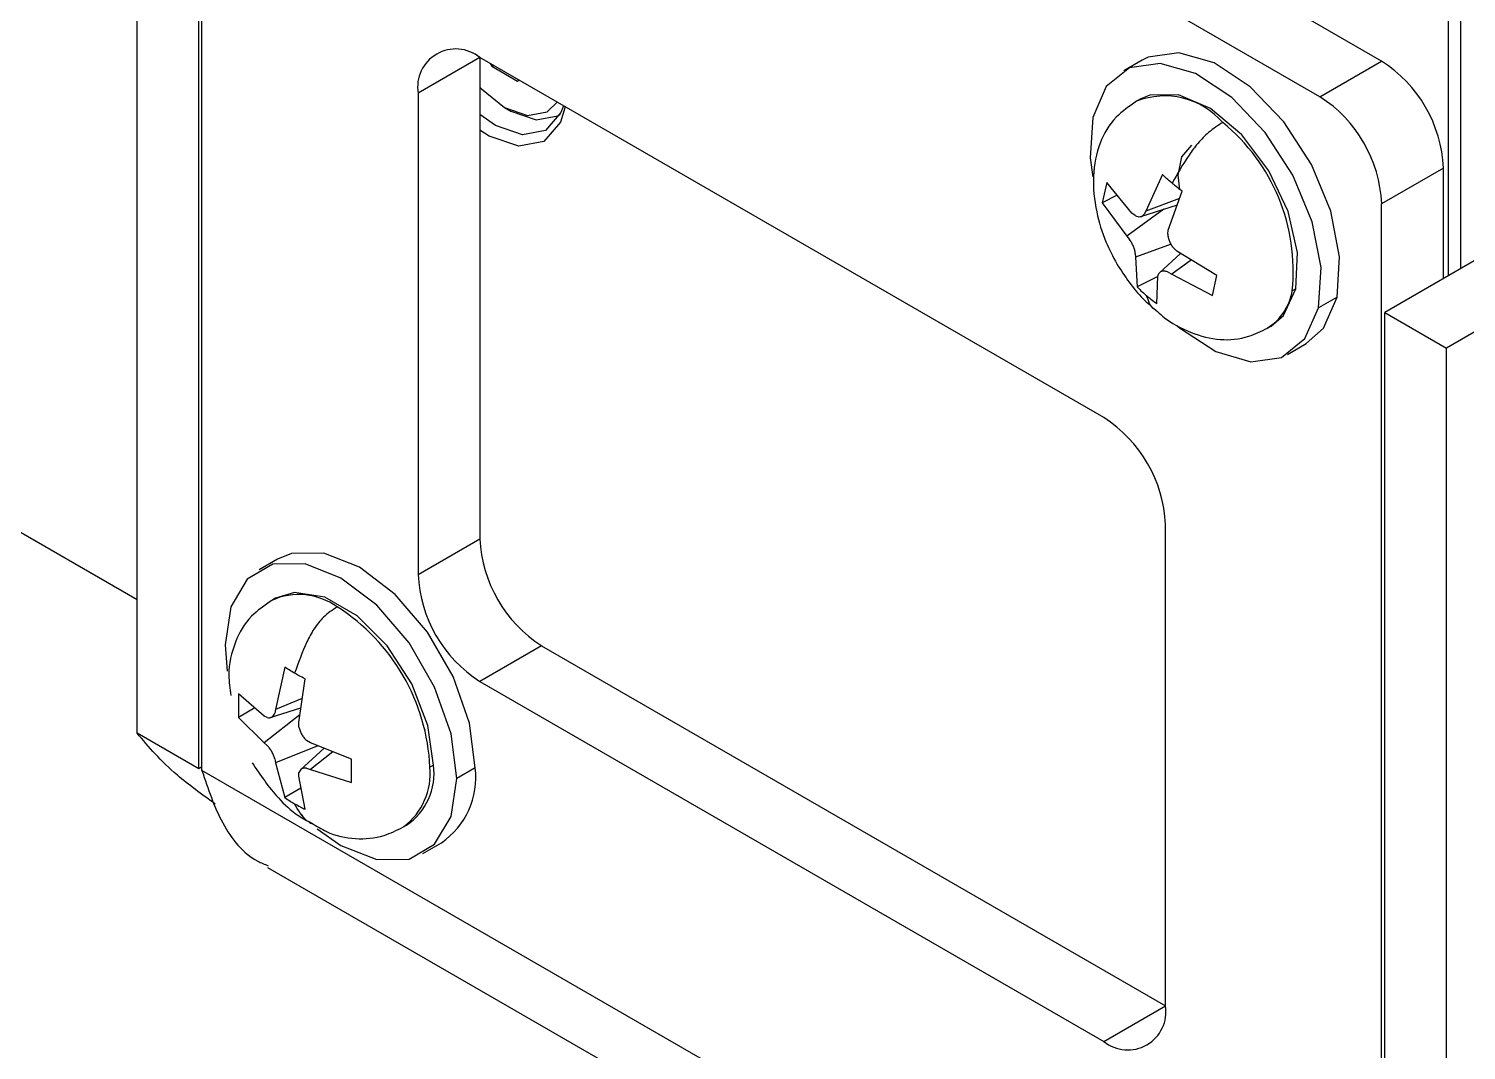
# Model space of a CAD drawing. Header units: millimetres. Extents: x 1258 to 2922, y -135 to 1239.
# Drawn here: x 1356.45 to 1372.9, y 1097.15 to 1108.85 of the extents above; entities that cross this region are included whole.
import ezdxf

# ---------------------------------------------------------------- set-up
doc = ezdxf.new("R2010")
doc.units = ezdxf.units.MM
doc.header["$LTSCALE"] = 6

msp = doc.modelspace()

# ---------------------------------------------------------------- linework, layer by layer
at = {"color": 7, "linetype": 'Continuous', "lineweight": 25}
for p, q in [((1372.694, 1117.125), (1372.694, 1106.02)), ((1372.836, 1117.125), (1372.836, 1106.102)), ((1358.428, 1100.354), (1358.428, 1114.644)), ((1357.686, 1100.783), (1357.686, 1113.848)), ((1358.393, 1100.375), (1358.393, 1113.439)), ((1371.934, 1108.48), (1369.171, 1110.075)), ((1371.227, 1108.072), (1368.463, 1109.668)), ((1361.61, 1108.52), (1360.903, 1108.112)), ((1368.752, 1104.397), (1361.61, 1108.52)), ((1361.61, 1108.52), (1361.61, 1103.008)), ((1361.729, 1108.452), (1361.747, 1108.421)), ((1361.747, 1108.421), (1361.765, 1108.431)), ((1361.747, 1108.421), (1362.04, 1108.252)), ((1369.194, 1108.491), (1368.981, 1108.369)), ((1371.227, 1108.072), (1371.934, 1108.48)), ((1362.04, 1108.252), (1362.057, 1108.262)), ((1360.903, 1108.112), (1360.903, 1102.6)), ((1361.893, 1107.948), (1361.964, 1107.907)), ((1369.169, 1108.044), (1369.127, 1108.02)), ((1362.501, 1107.854), (1362.529, 1107.87)), ((1375.738, 1107.777), (1371.969, 1105.602)), ((1372.641, 1107.255), (1371.934, 1106.847)), ((1372.641, 1105.99), (1372.641, 1107.255)), ((1376.445, 1107.369), (1372.677, 1105.194)), ((1368.788, 1107.088), (1368.736, 1106.857)), ((1369.075, 1106.739), (1368.788, 1107.088)), ((1369.424, 1107.18), (1369.234, 1106.762)), ((1368.908, 1106.943), (1368.736, 1106.857)), ((1369.491, 1106.545), (1369.651, 1106.989)), ((1368.736, 1106.857), (1369.015, 1106.476)), ((1369.177, 1106.7), (1369.595, 1106.834)), ((1369.234, 1106.762), (1369.216, 1106.727)), ((1371.934, 1092.558), (1371.934, 1106.847)), ((1369.111, 1106.711), (1369.075, 1106.739)), ((1369.015, 1106.476), (1369.049, 1106.436)), ((1369.486, 1106.499), (1369.491, 1106.545)), ((1369.114, 1106.276), (1369.115, 1106.234)), ((1369.633, 1106.278), (1369.39, 1106.056)), ((1369.591, 1106.303), (1369.552, 1106.34)), ((1370.049, 1106.025), (1369.591, 1106.303)), ((1369.115, 1106.234), (1369.134, 1105.893)), ((1369.372, 1106.012), (1369.134, 1105.893)), ((1369.36, 1105.701), (1369.372, 1106.017)), ((1369.372, 1106.017), (1369.384, 1106.049)), ((1369.489, 1106.064), (1369.532, 1106.04)), ((1369.532, 1106.04), (1369.996, 1105.794)), ((1369.996, 1105.794), (1370.049, 1106.025)), ((1370.952, 1105.873), (1370.911, 1105.849)), ((1371.423, 1105.778), (1371.211, 1105.655)), ((1370.627, 1105.422), (1370.669, 1105.446)), ((1371.969, 1105.602), (1372.677, 1105.194)), ((1371.969, 1092.537), (1371.969, 1105.602)), ((1370.856, 1105.121), (1371.068, 1105.244)), ((1372.677, 1092.129), (1372.677, 1105.194)), ((1354.062, 1104.406), (1357.686, 1102.313)), ((1369.459, 1097.661), (1369.459, 1103.172)), ((1360.903, 1102.6), (1361.61, 1103.008)), ((1359.294, 1102.774), (1359.082, 1102.652)), ((1359.269, 1102.327), (1359.228, 1102.303)), ((1358.694, 1101.794), (1358.717, 1101.491)), ((1362.317, 1101.784), (1361.61, 1101.375)), ((1362.317, 1101.784), (1369.459, 1097.661)), ((1359.376, 1101.538), (1359.272, 1101.055)), ((1359.536, 1100.903), (1359.609, 1101.404)), ((1361.61, 1101.375), (1368.752, 1097.252)), ((1359.139, 1100.978), (1358.846, 1101.232)), ((1358.846, 1101.232), (1358.846, 1100.963)), ((1359.032, 1101.071), (1358.846, 1100.963)), ((1359.211, 1100.96), (1359.561, 1101.072)), ((1359.272, 1101.055), (1359.262, 1101.012)), ((1358.846, 1100.963), (1359.139, 1100.673)), ((1359.174, 1100.961), (1359.139, 1100.978)), ((1359.539, 1100.852), (1359.536, 1100.903)), ((1358.393, 1100.375), (1357.686, 1100.783)), ((1359.139, 1100.673), (1359.174, 1100.642)), ((1359.669, 1100.672), (1359.627, 1100.7)), ((1360.139, 1100.485), (1359.669, 1100.672)), ((1359.828, 1100.609), (1359.556, 1100.362)), ((1371.934, 1092.558), (1358.428, 1100.354)), ((1359.262, 1100.49), (1359.272, 1100.443)), ((1359.272, 1100.443), (1359.376, 1100.045)), ((1359.627, 1100.381), (1359.669, 1100.367)), ((1359.669, 1100.367), (1360.139, 1100.217)), ((1360.139, 1100.217), (1360.139, 1100.485)), ((1361.08, 1100.416), (1361.038, 1100.392)), ((1361.557, 1100.385), (1361.345, 1100.263)), ((1359.536, 1100.29), (1359.539, 1100.33)), ((1359.609, 1099.91), (1359.536, 1100.29)), ((1359.562, 1100.152), (1359.376, 1100.045)), ((1359.551, 1099.866), (1359.583, 1099.834)), ((1360.728, 1099.705), (1360.769, 1099.729)), ((1360.957, 1099.404), (1361.169, 1099.527)), ((1359.178, 1099.245), (1372.012, 1091.836)), ((1368.752, 1097.252), (1369.459, 1097.661))]:
    msp.add_line(p, q, dxfattribs=at)
at = {"color": 8, "linetype": 'Continuous', "lineweight": 25}
for p, q in [((1369.441, 1106.784), (1369.015, 1106.476)), ((1369.62, 1106.905), (1369.234, 1106.762)), ((1369.525, 1106.385), (1369.115, 1106.234)), ((1369.757, 1106.203), (1369.532, 1106.04)), ((1359.576, 1101.178), (1359.272, 1101.055)), ((1359.549, 1100.994), (1359.139, 1100.673)), ((1359.755, 1100.638), (1359.272, 1100.443)), ((1359.928, 1100.569), (1359.669, 1100.367)), ((1358.428, 1100.395), (1358.393, 1100.375))]:
    msp.add_line(p, q, dxfattribs=at)
at = {"color": 7, "linetype": 'Continuous', "lineweight": 25, "flags": 128}
for points in [[(1371.423, 1105.778), (1371.452, 1106.239), (1371.351, 1106.762), (1371.131, 1107.295), (1370.813, 1107.786), (1370.429, 1108.187), (1370.015, 1108.46), (1369.612, 1108.576), (1369.261, 1108.525), (1369.194, 1108.491)], [(1371.211, 1105.655), (1371.24, 1106.117), (1371.139, 1106.639), (1370.919, 1107.172), (1370.601, 1107.664), (1370.217, 1108.065), (1369.803, 1108.337), (1369.4, 1108.453), (1369.049, 1108.402), (1368.782, 1108.189), (1368.627, 1107.834)], [(1361.61, 1108.182), (1361.629, 1108.161), (1361.893, 1107.948)], [(1370.952, 1105.873), (1370.972, 1106.287), (1370.864, 1106.756), (1370.642, 1107.224), (1370.333, 1107.634), (1369.974, 1107.936), (1369.608, 1108.095), (1369.28, 1108.091), (1369.169, 1108.044)], [(1362.567, 1107.968), (1362.538, 1107.89), (1362.362, 1107.687), (1362.098, 1107.636), (1361.787, 1107.744), (1361.61, 1107.869)], [(1362.586, 1107.957), (1362.533, 1107.78), (1362.341, 1107.56), (1362.055, 1107.504), (1361.716, 1107.622), (1361.61, 1107.69)], [(1361.893, 1107.948), (1362.157, 1107.857), (1362.381, 1107.9), (1362.495, 1108.009)], [(1361.964, 1107.907), (1362.255, 1107.806), (1362.501, 1107.854), (1362.53, 1107.873)], [(1368.627, 1107.834), (1368.598, 1107.373), (1368.626, 1107.153)], [(1369.756, 1107.517), (1369.756, 1107.517), (1369.641, 1107.385), (1369.601, 1107.174), (1369.618, 1107.01)], [(1370.669, 1105.446), (1370.809, 1105.565), (1370.952, 1105.873)], [(1371.068, 1105.244), (1371.268, 1105.423), (1371.423, 1105.778)], [(1369.59, 1105.451), (1369.621, 1105.425), (1370.035, 1105.153), (1370.437, 1105.036), (1370.789, 1105.087), (1371.056, 1105.301), (1371.211, 1105.655)], [(1361.557, 1100.385), (1361.492, 1100.896), (1361.304, 1101.431), (1361.011, 1101.939), (1360.641, 1102.37), (1360.231, 1102.682), (1359.822, 1102.843), (1359.452, 1102.839), (1359.294, 1102.774)], [(1361.345, 1100.263), (1361.28, 1100.773), (1361.092, 1101.309), (1360.799, 1101.817), (1360.429, 1102.248), (1360.019, 1102.559), (1359.61, 1102.721), (1359.24, 1102.717), (1358.947, 1102.547), (1358.758, 1102.229), (1358.694, 1101.794)], [(1361.08, 1100.416), (1361.016, 1100.872), (1360.832, 1101.346), (1360.55, 1101.783), (1360.204, 1102.128), (1359.835, 1102.341), (1359.489, 1102.395), (1359.269, 1102.327)], [(1359.747, 1099.687), (1360.019, 1099.497), (1360.429, 1099.336), (1360.799, 1099.34), (1361.092, 1099.509), (1361.28, 1099.827), (1361.345, 1100.263)]]:
    msp.add_lwpolyline(points, dxfattribs=at)
at = {"color": 7, "linetype": 'Continuous', "lineweight": 25}
for centre, radius, start, end in [((1361.334, 1108.182), 0.437, 50.7967, 189.214), ((1371.106, 1107.185), 1.537, 2.6055, 57.3945), ((1370.399, 1106.777), 1.537, 2.6055, 57.3945), ((1368.728, 1106.077), 2.194, 354.0496, 50.7951), ((1367.924, 1103.103), 1.537, 2.6055, 57.3945), ((1363.146, 1103.078), 1.537, 182.6055, 237.3945), ((1362.438, 1102.67), 1.537, 182.6055, 237.3945), ((1358.736, 1100.287), 2.305, 2.6055, 57.3945), ((1360.372, 1100.322), 0.714, 303.7936, 7.5186), ((1360.653, 1100.277), 0.911, 304.5077, 6.8045), ((1369.028, 1097.591), 0.437, 230.7967, 9.214)]:
    msp.add_arc(centre, radius, start, end, dxfattribs=at)
at = {"color": 8, "linetype": 'Continuous', "lineweight": 25}
for centre, radius, start, end in [((1369.45, 1107.203), 0.878, 40.7808, 111.5848), ((1370.291, 1105.953), 0.628, 301.9571, 350.499), ((1359.538, 1101.616), 0.754, 54.3824, 114.3071), ((1360.282, 1100.319), 0.76, 307.0336, 5.503)]:
    msp.add_arc(centre, radius, start, end, dxfattribs=at)
at = {"color": 7, "linetype": 'Continuous', "lineweight": 25}
for points, knots in [([(1369.127, 1108.02), (1369.045, 1107.963), (1368.858, 1107.832), (1368.69, 1107.54), (1368.616, 1107.169), (1368.654, 1106.776), (1368.759, 1106.431), (1368.858, 1106.241), (1368.902, 1106.158)], [0, 0, 0, 0, 0.141423, 0.321525, 0.516844, 0.711735, 0.873078, 1, 1, 1, 1]), ([(1370.115, 1107.777), (1370.061, 1107.743), (1369.963, 1107.681), (1369.828, 1107.542), (1369.683, 1107.343), (1369.595, 1107.19), (1369.534, 1107.083)], [0, 0, 0, 0, 0.233001, 0.418435, 0.591328, 1, 1, 1, 1]), ([(1369.534, 1107.083), (1369.513, 1107.101), (1369.475, 1107.133), (1369.44, 1107.166), (1369.424, 1107.18)], [0, 0, 0, 0, 0.559869, 1, 1, 1, 1]), ([(1369.651, 1106.989), (1369.628, 1107.006), (1369.588, 1107.037), (1369.55, 1107.069), (1369.534, 1107.083)], [0, 0, 0, 0, 0.560075, 1, 1, 1, 1]), ([(1369.111, 1106.711), (1369.121, 1106.707), (1369.141, 1106.698), (1369.17, 1106.697), (1369.196, 1106.706), (1369.209, 1106.72), (1369.216, 1106.727)], [0, 0, 0, 0, 0.250273, 0.5, 0.749727, 1, 1, 1, 1]), ([(1369.114, 1106.276), (1369.112, 1106.289), (1369.108, 1106.315), (1369.093, 1106.357), (1369.074, 1106.398), (1369.057, 1106.423), (1369.049, 1106.436)], [0, 0, 0, 0, 0.2502728, 0.5, 0.7497272, 1, 1, 1, 1]), ([(1369.486, 1106.499), (1369.487, 1106.486), (1369.489, 1106.458), (1369.503, 1106.416), (1369.523, 1106.375), (1369.542, 1106.352), (1369.552, 1106.34)], [0, 0, 0, 0, 0.2502728, 0.5, 0.7497272, 1, 1, 1, 1]), ([(1368.902, 1106.158), (1368.995, 1106.015), (1369.124, 1105.816), (1369.299, 1105.67), (1369.348, 1105.628)], [0, 0, 0, 0, 0.716134, 1, 1, 1, 1]), ([(1369.489, 1106.064), (1369.478, 1106.068), (1369.456, 1106.076), (1369.426, 1106.076), (1369.401, 1106.068), (1369.39, 1106.055), (1369.384, 1106.049)], [0, 0, 0, 0, 0.250273, 0.5, 0.749727, 1, 1, 1, 1]), ([(1369.134, 1105.893), (1369.154, 1105.874), (1369.189, 1105.84), (1369.226, 1105.808), (1369.243, 1105.794)], [0, 0, 0, 0, 0.560075, 1, 1, 1, 1]), ([(1369.243, 1105.794), (1369.264, 1105.776), (1369.302, 1105.745), (1369.343, 1105.715), (1369.36, 1105.701)], [0, 0, 0, 0, 0.559869, 1, 1, 1, 1]), ([(1369.348, 1105.628), (1369.374, 1105.605), (1369.497, 1105.491), (1369.748, 1105.359), (1370.079, 1105.274), (1370.378, 1105.299), (1370.556, 1105.387), (1370.627, 1105.422)], [0, 0, 0, 0, 0.069556, 0.335307, 0.593069, 0.837853, 1, 1, 1, 1]), ([(1359.228, 1102.303), (1359.145, 1102.246), (1358.958, 1102.115), (1358.793, 1101.823), (1358.718, 1101.509), (1358.747, 1101.292), (1358.757, 1101.214)], [0, 0, 0, 0, 0.225597, 0.512898, 0.82447, 1, 1, 1, 1]), ([(1359.978, 1102.229), (1359.924, 1102.194), (1359.828, 1102.131), (1359.708, 1101.981), (1359.593, 1101.761), (1359.532, 1101.59), (1359.489, 1101.469)], [0, 0, 0, 0, 0.2330012, 0.4184346, 0.591328, 1, 1, 1, 1]), ([(1359.489, 1101.469), (1359.467, 1101.482), (1359.429, 1101.505), (1359.392, 1101.528), (1359.376, 1101.538)], [0, 0, 0, 0, 0.559869, 1, 1, 1, 1]), ([(1359.609, 1101.404), (1359.586, 1101.416), (1359.545, 1101.437), (1359.506, 1101.46), (1359.489, 1101.469)], [0, 0, 0, 0, 0.560075, 1, 1, 1, 1]), ([(1359.174, 1100.961), (1359.184, 1100.96), (1359.203, 1100.957), (1359.228, 1100.966), (1359.249, 1100.983), (1359.258, 1101.002), (1359.262, 1101.012)], [0, 0, 0, 0, 0.250273, 0.5, 0.749727, 1, 1, 1, 1]), ([(1359.539, 1100.852), (1359.543, 1100.838), (1359.549, 1100.81), (1359.569, 1100.768), (1359.595, 1100.73), (1359.616, 1100.71), (1359.627, 1100.7)], [0, 0, 0, 0, 0.250273, 0.5, 0.749727, 1, 1, 1, 1]), ([(1358.58, 1099.97), (1358.427, 1100.081), (1358.041, 1100.361), (1357.82, 1100.624), (1357.686, 1100.783)], [0, 0, 0, 0, 0.39633, 1, 1, 1, 1]), ([(1359.262, 1100.49), (1359.258, 1100.503), (1359.249, 1100.53), (1359.228, 1100.571), (1359.203, 1100.61), (1359.184, 1100.631), (1359.174, 1100.642)], [0, 0, 0, 0, 0.250273, 0.5, 0.749727, 1, 1, 1, 1]), ([(1358.428, 1100.354), (1358.497, 1100.147), (1358.636, 1099.732), (1358.925, 1099.368), (1359.147, 1099.28), (1359.188, 1099.264)], [0, 0, 0, 0, 0.4489752, 0.8980216, 1, 1, 1, 1]), ([(1359.003, 1100.441), (1359.097, 1100.302), (1359.249, 1100.079), (1359.495, 1099.851), (1359.632, 1099.78), (1359.686, 1099.751)], [0, 0, 0, 0, 0.499579, 0.803214, 1, 1, 1, 1]), ([(1359.627, 1100.381), (1359.616, 1100.381), (1359.595, 1100.383), (1359.569, 1100.374), (1359.549, 1100.357), (1359.543, 1100.339), (1359.539, 1100.33)], [0, 0, 0, 0, 0.250273, 0.5, 0.749727, 1, 1, 1, 1]), ([(1359.376, 1100.045), (1359.397, 1100.031), (1359.433, 1100.007), (1359.472, 1099.984), (1359.489, 1099.974)], [0, 0, 0, 0, 0.560075, 1, 1, 1, 1]), ([(1359.489, 1099.974), (1359.511, 1099.962), (1359.55, 1099.94), (1359.591, 1099.919), (1359.609, 1099.91)], [0, 0, 0, 0, 0.559869, 1, 1, 1, 1]), ([(1359.686, 1099.751), (1359.741, 1099.717), (1359.9, 1099.617), (1360.181, 1099.561), (1360.478, 1099.582), (1360.657, 1099.67), (1360.728, 1099.705)], [0, 0, 0, 0, 0.170003, 0.491868, 0.797528, 1, 1, 1, 1])]:
    msp.add_open_spline(points, degree=3, knots=knots, dxfattribs=at)
at = {"color": 8, "linetype": 'Continuous', "lineweight": 25}
for points, knots in [([(1369.347, 1105.626), (1369.342, 1105.63), (1369.288, 1105.664), (1369.264, 1105.732), (1369.243, 1105.794)], [0, 0, 0, 0, 0.1008207, 1, 1, 1, 1]), ([(1359.682, 1099.745), (1359.664, 1099.756), (1359.582, 1099.807), (1359.53, 1099.9), (1359.489, 1099.974)], [0, 0, 0, 0, 0.212231, 1, 1, 1, 1])]:
    msp.add_open_spline(points, degree=3, knots=knots, dxfattribs=at)

doc.saveas('drawing.dxf')
